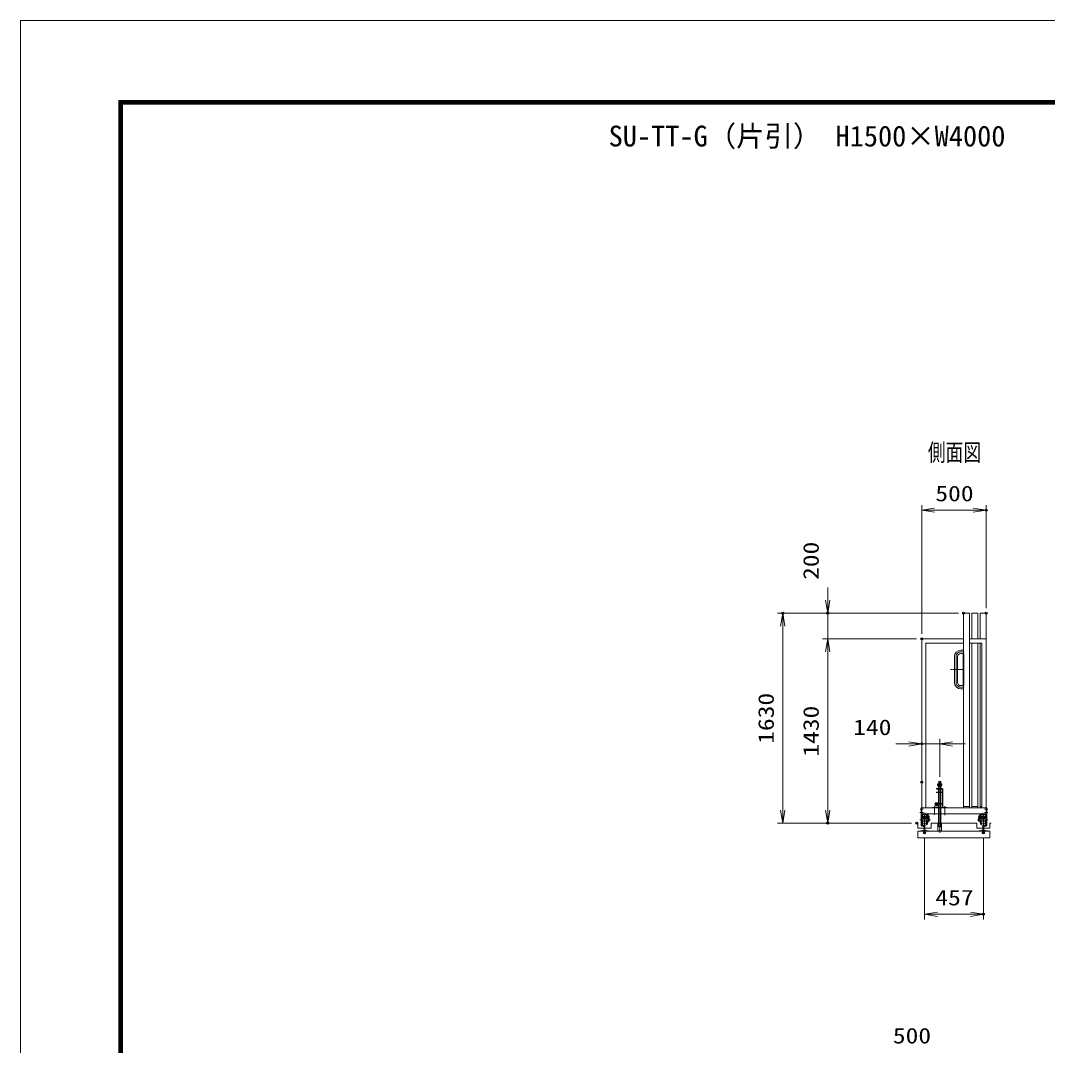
# Model space of a CAD drawing. Units: millimetres at full size. Extents: x -11880 to 11880, y -8400 to 8400.
# Drawn here: x -11880 to -3910, y 441 to 8400 of the extents above; entities that cross this region are included whole.
import ezdxf
from ezdxf.enums import TextEntityAlignment as Align

# ---------------------------------------------------------------- set-up
doc = ezdxf.new("R2010")
doc.units = ezdxf.units.MM
doc.header["$LTSCALE"] = 30
doc.header["$PDMODE"] = 32
doc.header["$PDSIZE"] = 15
for name, pattern in [('USER1', [10.7, 5, -2.5, 0.7, -2.5]), ('USER2', [2.7, 2, -0.7]), ('USER3', [9, 6, -0.75, 1.5, -0.75])]:
    doc.linetypes.add(name, pattern=pattern)
for name, color, linetype, lineweight in [('0-0_D-TTL', 7, 'Continuous', 18), ('0-2_外形線', 7, 'Continuous', 18), ('0-3_寸法線', 3, 'Continuous', 18), ('0-4_0', 7, 'Continuous', 18), ('0-8_軸線', 6, 'USER1', 18), ('0-9_01', 4, 'Continuous', 18), ('0-A_隠れ線', 4, 'USER2', 18), ('0-B_輪郭線1', 14, 'Continuous', 30)]:
    doc.layers.add(name, color=color, linetype=linetype, lineweight=lineweight)
for name, color, linetype in [('0-1_文字', 254, 'Continuous'), ('0-5_DEFPOINTS', 7, 'Continuous'), ('0-7_文字3', 254, 'Continuous')]:
    doc.layers.add(name, color=color, linetype=linetype)
doc.styles.add('ＭＳ ゴシック', font='')
doc.styles.get('ＭＳ ゴシック').set_extended_font_data('MS Gothic')

# ---------------------------------------------------------------- blocks, each defined once
blk = doc.blocks.new('4897456')
at = {"layer": '0-2_外形線'}
for p, q in [((-375, 3000), (-375, -3000)), ((375, 3000), (375, -3000)), ((1125, 4500), (1755, 4500)), ((1125, 3750), (1755, 3750)), ((1755, 4500), (1755, 3750)), ((1125, -3750), (1755, -3750)), ((1125, -4500), (1755, -4500)), ((1755, -3750), (1755, -4500))]:
    blk.add_line(p, q, dxfattribs=at)
for centre, radius, start, end in [((1125, 3000), 1500, 90, 180), ((1125, 3000), 750, 90, 180), ((1125, -3000), 1500, 180, 270), ((1125, -3000), 750, 180, 270)]:
    blk.add_arc(centre, radius, start, end, dxfattribs=at)
at = {"layer": '0-8_軸線', "linetype": 'USER3'}
for p, q in [((0, 3000), (0, -3000)), ((1125, 4125), (1912.5, 4125)), ((-1322.9, 0), (1755, 0)), ((1125, -4125), (1912.5, -4125))]:
    blk.add_line(p, q, dxfattribs=at)
for centre, start, end in [((1125, 3000), 90, 180), ((1125, -3000), 180, 270)]:
    blk.add_arc(centre, 1125, start, end, dxfattribs=at)
at = {"layer": '0-B_輪郭線1'}
blk.add_line((1755, 3750), (1755, -3750), dxfattribs=at)
blk = doc.blocks.new('_OPEN')
at = {"layer": '0-4_0'}
blk.add_line((0, 0), (-30, 0), dxfattribs=at)
blk.add_lwpolyline([(-30, 5), (0, 0), (-30, -5)], dxfattribs=at)

msp = doc.modelspace()

# ---------------------------------------------------------------- linework, layer by layer
at = {"layer": '0-0_D-TTL'}
for points in [[(-11880.5, -8400.31), (11879.5, -8400.31), (11879.5, 8399.69), (-11880.5, 8399.69)], [(-11116.79, 7779.12), (11115.78, 7779.12), (11115.78, -7778.02), (-11116.79, -7778.02)], [(-11109.72, 7772.05), (11108.71, 7772.05), (11108.71, -7770.95), (-11109.72, -7770.95)], [(-11102.65, 7764.98), (11101.64, 7764.98), (11101.64, -7763.88), (-11102.65, -7763.88)], [(-11095.58, 7757.91), (11094.57, 7757.91), (11094.57, -7756.81), (-11095.58, -7756.81)], [(-11088.5, 7750.84), (11087.5, 7750.84), (11087.5, -7749.74), (-11088.5, -7749.74)]]:
    msp.add_lwpolyline(points, close=True, dxfattribs=at)
at = {"layer": '0-2_外形線'}
for p, q in [((-4515.77, 3797.37), (-4560.77, 3797.37)), ((-4560.77, 2285.37), (-4560.77, 3797.37)), ((-4515.77, 2285.37), (-4515.77, 3797.37)), ((-4450.77, 3797.37), (-4495.77, 3797.37)), ((-4495.77, 3597.37), (-4495.77, 3797.37)), ((-4450.77, 3597.37), (-4450.77, 3797.37)), ((-4385.77, 3797.37), (-4430.77, 3797.37)), ((-4430.77, 3597.37), (-4430.77, 3797.37)), ((-4385.77, 2240.37), (-4385.77, 3797.37)), ((-4885.77, 3597.37), (-4560.77, 3597.37)), ((-4885.77, 2285.37), (-4885.77, 3597.37)), ((-4515.77, 3597.37), (-4385.77, 3597.37)), ((-4853.77, 3565.37), (-4853.77, 2285.37)), ((-4560.77, 3565.37), (-4853.77, 3565.37)), ((-4495.77, 2285.37), (-4495.77, 3565.37)), ((-4450.77, 2285.37), (-4450.77, 3565.37)), ((-4430.77, 2285.37), (-4430.77, 3565.37)), ((-4725.77, 2431.37), (-4770.77, 2431.37)), ((-4770.77, 2405.37), (-4770.77, 2408.37)), ((-4770.77, 2408.37), (-4724.77, 2408.37)), ((-4770.77, 2405.37), (-4736.27, 2405.37)), ((-4759.77, 2455.37), (-4759.77, 2465.37)), ((-4759.77, 2455.37), (-4731.77, 2455.37)), ((-4755.27, 2435.37), (-4755.27, 2455.37)), ((-4755.27, 2431.37), (-4755.27, 2408.37)), ((-4755.27, 2318.37), (-4755.27, 2405.37)), ((-4736.27, 2455.37), (-4736.27, 2435.37)), ((-4736.27, 2431.37), (-4736.27, 2408.37)), ((-4736.27, 2405.37), (-4736.27, 2318.37)), ((-4736.27, 2405.37), (-4724.77, 2405.37)), ((-4731.77, 2455.37), (-4731.77, 2465.37)), ((-4724.77, 2430.37), (-4724.77, 2289.37)), ((-4720.77, 2430.37), (-4720.77, 2289.37)), ((-4780.27, 2305.37), (-4780.27, 2325.37)), ((-4755.27, 2325.37), (-4780.27, 2325.37)), ((-4770.77, 2318.37), (-4773.27, 2318.37)), ((-4770.77, 2315.37), (-4770.77, 2318.37)), ((-4770.77, 2318.37), (-4724.77, 2318.37)), ((-4770.77, 2315.37), (-4724.77, 2315.37)), ((-4755.27, 2315.37), (-4755.27, 2167.37)), ((-4736.27, 2315.37), (-4736.27, 2167.37)), ((-4890.77, 2285.37), (-4380.77, 2285.37)), ((-4890.77, 2285.37), (-4890.77, 2145.72)), ((-4885.77, 2149.7), (-4885.77, 2285.37)), ((-4885.77, 2235.37), (-4835.77, 2235.37)), ((-4880.77, 2230.37), (-4880.77, 2235.37)), ((-4840.77, 2230.37), (-4840.77, 2235.37)), ((-4835.77, 2175.37), (-4835.77, 2240.37)), ((-4780.27, 2305.37), (-4780.27, 2301.37)), ((-4780.27, 2301.37), (-4755.27, 2301.37)), ((-4560.77, 2297.37), (-4515.77, 2297.37)), ((-4495.77, 2297.37), (-4450.77, 2297.37)), ((-4435.77, 2175.37), (-4435.77, 2240.37)), ((-4385.77, 2235.37), (-4435.77, 2235.37)), ((-4417.77, 2297.37), (-4430.77, 2297.37)), ((-4430.77, 2230.37), (-4430.77, 2235.37)), ((-4390.77, 2230.37), (-4390.77, 2235.37)), ((-4385.77, 2149.7), (-4385.77, 2285.37)), ((-4380.77, 2285.37), (-4380.77, 2145.72)), ((-4835.77, 2203.37), (-4885.77, 2203.37)), ((-4880.77, 2175.37), (-4885.77, 2175.37)), ((-4880.77, 2230.37), (-4840.77, 2230.37)), ((-4880.77, 2203.22), (-4880.77, 2230.37)), ((-4874.77, 2206.97), (-4880.77, 2206.97)), ((-4880.77, 2203.97), (-4874.77, 2203.97)), ((-4880.77, 2175.37), (-4880.77, 2193.37)), ((-4847.27, 2219.37), (-4879.77, 2219.37)), ((-4879.77, 2206.97), (-4879.77, 2219.37)), ((-4874.77, 2211.87), (-4879.77, 2211.87)), ((-4879.77, 2167.37), (-4879.77, 2193.37)), ((-4879.77, 2167.37), (-4847.27, 2167.37)), ((-4879.77, 2153.45), (-4879.77, 2160.97)), ((-4879.77, 2153.45), (-4867.11, 2150.53)), ((-4856.77, 2207.37), (-4865.77, 2207.37)), ((-4861.27, 2150.56), (-4848.27, 2153.56)), ((-4848.27, 2153.56), (-4848.27, 2160.97)), ((-4847.77, 2211.87), (-4841.77, 2211.87)), ((-4847.77, 2206.97), (-4840.77, 2206.97)), ((-4847.77, 2203.97), (-4840.77, 2203.97)), ((-4841.77, 2228.37), (-4847.27, 2228.37)), ((-4847.27, 2219.37), (-4847.27, 2228.37)), ((-4847.27, 2158.37), (-4847.27, 2193.37)), ((-4847.27, 2158.37), (-4841.77, 2158.37)), ((-4841.77, 2206.97), (-4841.77, 2228.37)), ((-4841.77, 2158.37), (-4841.77, 2193.37)), ((-4840.77, 2203.22), (-4840.77, 2230.37)), ((-4840.77, 2175.37), (-4840.77, 2193.37)), ((-4835.77, 2175.37), (-4840.77, 2175.37)), ((-4835.77, 2223.37), (-4829.77, 2223.37)), ((-4829.77, 2198.37), (-4835.77, 2198.37)), ((-4826.77, 2183.37), (-4835.77, 2183.37)), ((-4829.77, 2223.37), (-4829.77, 2198.37)), ((-4826.77, 2203.37), (-4829.77, 2203.37)), ((-4826.77, 2203.37), (-4826.77, 2183.37)), ((-4458.27, 2167.37), (-4813.27, 2167.37)), ((-4444.77, 2203.37), (-4444.77, 2183.37)), ((-4444.77, 2203.37), (-4441.77, 2203.37)), ((-4444.77, 2183.37), (-4435.77, 2183.37)), ((-4441.77, 2223.37), (-4441.77, 2198.37)), ((-4435.77, 2223.37), (-4441.77, 2223.37)), ((-4441.77, 2198.37), (-4435.77, 2198.37)), ((-4435.77, 2203.37), (-4385.77, 2203.37)), ((-4435.77, 2175.37), (-4430.77, 2175.37)), ((-4390.77, 2230.37), (-4430.77, 2230.37)), ((-4430.77, 2203.22), (-4430.77, 2230.37)), ((-4423.77, 2206.97), (-4430.77, 2206.97)), ((-4423.77, 2203.97), (-4430.77, 2203.97)), ((-4430.77, 2175.37), (-4430.77, 2193.37)), ((-4429.77, 2228.37), (-4424.27, 2228.37)), ((-4429.77, 2206.97), (-4429.77, 2228.37)), ((-4423.77, 2211.87), (-4429.77, 2211.87)), ((-4429.77, 2158.37), (-4429.77, 2193.37)), ((-4424.27, 2158.37), (-4429.77, 2158.37)), ((-4424.27, 2219.37), (-4424.27, 2228.37)), ((-4424.27, 2219.37), (-4391.77, 2219.37)), ((-4424.27, 2158.37), (-4424.27, 2193.37)), ((-4391.77, 2167.37), (-4424.27, 2167.37)), ((-4423.27, 2153.56), (-4423.27, 2160.97)), ((-4410.27, 2150.56), (-4423.27, 2153.56)), ((-4414.77, 2207.37), (-4405.77, 2207.37)), ((-4391.77, 2153.45), (-4404.42, 2150.53)), ((-4396.77, 2211.87), (-4391.77, 2211.87)), ((-4396.77, 2206.97), (-4390.77, 2206.97)), ((-4390.77, 2203.97), (-4396.77, 2203.97)), ((-4391.77, 2206.97), (-4391.77, 2219.37)), ((-4391.77, 2167.37), (-4391.77, 2193.37)), ((-4391.77, 2153.45), (-4391.77, 2160.97)), ((-4390.77, 2203.22), (-4390.77, 2230.37)), ((-4390.77, 2175.37), (-4390.77, 2193.37)), ((-4390.77, 2175.37), (-4385.77, 2175.37)), ((-4355.77, 2103.87), (-4915.77, 2103.87)), ((-4915.77, 2053.87), (-4915.77, 2103.87)), ((-4896.27, 2106.78), (-4867.27, 2113.48)), ((-4896.27, 2103.87), (-4896.27, 2106.78)), ((-4890.77, 2145.72), (-4872.28, 2141.45)), ((-4867.27, 2113.48), (-4867.27, 2150.53)), ((-4861.27, 2113.48), (-4861.27, 2150.56)), ((-4861.27, 2113.48), (-4832.27, 2106.78)), ((-4832.27, 2106.78), (-4832.27, 2103.87)), ((-4410.27, 2113.48), (-4439.27, 2106.78)), ((-4439.27, 2106.78), (-4439.27, 2103.87)), ((-4410.27, 2113.48), (-4410.27, 2150.56)), ((-4404.27, 2113.48), (-4404.27, 2150.53)), ((-4375.27, 2106.78), (-4404.27, 2113.48)), ((-4380.77, 2145.72), (-4399.26, 2141.45)), ((-4375.27, 2103.87), (-4375.27, 2106.78)), ((-4355.77, 2053.87), (-4355.77, 2103.87)), ((-4915.77, 2053.87), (-4355.77, 2053.87))]:
    msp.add_line(p, q, dxfattribs=at)
for points in [[(-4515.77, 3565.37), (-4417.77, 3565.37), (-4417.77, 2285.37)], [(-4770.77, 2431.37), (-4770.77, 2435.37), (-4725.77, 2435.37)], [(-4755.27, 2308.37), (-4773.27, 2308.37), (-4773.27, 2318.37)], [(-4885.77, 2285.37), (-4885.77, 2240.37), (-4385.77, 2240.37), (-4385.77, 2285.37)], [(-4690.77, 2285.37), (-4690.77, 2289.37), (-4800.77, 2289.37), (-4800.77, 2285.37)], [(-4914.77, 2167.37), (-4914.77, 2127.37), (-4867.27, 2127.37)], [(-4874.77, 2203.22), (-4874.77, 2211.87), (-4865.77, 2211.87), (-4865.77, 2203.22)], [(-4861.27, 2127.37), (-4813.27, 2127.37), (-4813.27, 2167.37)], [(-4856.77, 2203.22), (-4856.77, 2211.87), (-4847.77, 2211.87), (-4847.77, 2203.22)], [(-4458.27, 2167.37), (-4458.27, 2127.37), (-4410.27, 2127.37)], [(-4414.77, 2203.22), (-4414.77, 2211.87), (-4423.77, 2211.87), (-4423.77, 2203.22)], [(-4396.77, 2203.22), (-4396.77, 2211.87), (-4405.77, 2211.87), (-4405.77, 2203.22)], [(-4404.27, 2127.37), (-4356.77, 2127.37), (-4356.77, 2167.37)], [(-4885.77, 2149.7), (-4871.15, 2146.33), (-4872.28, 2141.45)], [(-4385.77, 2149.7), (-4400.38, 2146.33), (-4399.26, 2141.45)]]:
    msp.add_lwpolyline(points, dxfattribs=at)
msp.add_lwpolyline([(-4763.27, 2472.37), (-4763.27, 2465.37), (-4728.27, 2465.37), (-4728.27, 2472.37)], close=True, dxfattribs=at)
for centre, radius, start, end in [((-4725.77, 2430.37), 5, 0, 90), ((-4725.77, 2430.37), 1, 0, 90), ((-4873.37, 2160.97), 6.4, 90, 180), ((-4854.67, 2160.97), 6.4, 0, 90), ((-4416.87, 2160.97), 6.4, 90, 180), ((-4398.17, 2160.97), 6.4, 0, 90)]:
    msp.add_arc(centre, radius, start, end, dxfattribs=at)
at = {"layer": '0-3_寸法線'}
for p, q in [((-4885.77, 3637.37), (-4885.77, 4637.37)), ((-4385.77, 3837.37), (-4385.77, 4637.37)), ((-4885.77, 4597.37), (-4385.77, 4597.37)), ((-5615.52, 3897.37), (-5615.52, 3997.37)), ((-4600.77, 3797.37), (-6004.52, 3797.37)), ((-5964.52, 2167.37), (-5964.52, 3797.37)), ((-4600.77, 3797.37), (-5655.52, 3797.37)), ((-5615.52, 3597.37), (-5615.52, 3797.37)), ((-4925.77, 3597.37), (-5655.52, 3597.37)), ((-4925.77, 3597.37), (-5655.52, 3597.37)), ((-5615.52, 3597.37), (-5615.52, 2167.37)), ((-5615.52, 3497.37), (-5615.52, 3397.37)), ((-4885.77, 2525.44), (-4885.77, 2821.94)), ((-4745.77, 2525.44), (-4745.77, 2821.94)), ((-4985.77, 2781.94), (-5085.77, 2781.94)), ((-4745.77, 2781.94), (-4885.77, 2781.94)), ((-4645.77, 2781.94), (-4545.77, 2781.94)), ((-4963.75, 2167.37), (-6004.52, 2167.37)), ((-4963.75, 2167.37), (-5655.52, 2167.37)), ((-4864.27, 2052.58), (-4864.27, 1419.54)), ((-4407.27, 2052.58), (-4407.27, 1419.54)), ((-4864.27, 1459.54), (-4407.27, 1459.54))]:
    msp.add_line(p, q, dxfattribs=at)
at = {"layer": '0-5_DEFPOINTS'}
for p in [(-4385.77, 4597.37), (-5964.52, 3797.37), (-5615.52, 3797.37), (-4560.77, 3797.37), (-4385.77, 3797.37), (-4885.77, 3597.37), (-4885.77, 3597.37), (-4885.77, 2781.94), (-4885.77, 2485.44), (-4745.77, 2485.44), (-5615.52, 2167.37), (-4923.75, 2167.37), (-4864.27, 2092.58), (-4407.27, 2092.58), (-4407.27, 1459.54)]:
    msp.add_point(p, dxfattribs=at)
at = {"layer": '0-8_軸線', "linetype": 'Continuous'}
for p, q in [((-4745.77, 2485.44), (-4745.77, 2197.28)), ((-4785.77, 2297.87), (-4785.77, 2230.96)), ((-4705.77, 2298.78), (-4705.77, 2229.12)), ((-4745.77, 2197.28), (-4745.77, 2091.18))]:
    msp.add_line(p, q, dxfattribs=at)
at = {"layer": '0-8_軸線'}
for p, q in [((-4899.89, 2250.37), (-4872.49, 2250.37)), ((-4898.41, 2275.37), (-4873.23, 2275.37)), ((-4864.27, 2092.58), (-4864.27, 2240.37)), ((-4860.77, 2228.41), (-4860.77, 2247.42)), ((-4410.77, 2228.41), (-4410.77, 2247.42)), ((-4407.27, 2092.58), (-4407.27, 2240.37)), ((-4371.64, 2250.37), (-4399.05, 2250.37)), ((-4373.12, 2275.37), (-4398.31, 2275.37)), ((-4900.02, 2193.37), (-4818.67, 2193.37)), ((-4843.49, 2213.37), (-4823.49, 2213.37)), ((-4371.51, 2193.37), (-4452.87, 2193.37)), ((-4428.05, 2213.37), (-4448.04, 2213.37))]:
    msp.add_line(p, q, dxfattribs=at)
at = {"layer": '0-9_01', "color": 7}
for p, q in [((-4914.77, 2167.37), (-4923.75, 2167.37)), ((-4345.31, 2167.37), (-4356.77, 2167.37))]:
    msp.add_line(p, q, dxfattribs=at)
at = {"layer": '0-9_01'}
for p, q in [((-4872.5, 2209.67), (-4874.77, 2209.67)), ((-4872.5, 2205.67), (-4874.77, 2205.67)), ((-4868.03, 2209.67), (-4865.77, 2209.67)), ((-4865.77, 2205.67), (-4868.03, 2205.67)), ((-4854.5, 2209.67), (-4856.77, 2209.67)), ((-4854.5, 2205.67), (-4856.77, 2205.67)), ((-4847.77, 2209.67), (-4850.03, 2209.67)), ((-4847.77, 2205.67), (-4850.03, 2205.67)), ((-4423.77, 2209.67), (-4421.5, 2209.67)), ((-4423.77, 2205.67), (-4421.5, 2205.67)), ((-4417.03, 2209.67), (-4414.77, 2209.67)), ((-4417.03, 2205.67), (-4414.77, 2205.67)), ((-4403.5, 2209.67), (-4405.77, 2209.67)), ((-4405.77, 2205.67), (-4403.5, 2205.67)), ((-4399.03, 2209.67), (-4396.77, 2209.67)), ((-4399.03, 2205.67), (-4396.77, 2205.67))]:
    msp.add_line(p, q, dxfattribs=at)
for centre in [(-4870.27, 2207.67), (-4852.27, 2207.67), (-4419.27, 2207.67), (-4401.27, 2207.67)]:
    msp.add_circle(centre, 3, dxfattribs=at)
at = {"layer": '0-A_隠れ線', "linetype": 'Continuous'}
for p, q in [((-4755.27, 2455.37), (-4755.27, 2460.37)), ((-4736.27, 2460.37), (-4736.27, 2455.37)), ((-4759.37, 2167.37), (-4759.37, 2107.37)), ((-4755.27, 2167.37), (-4755.27, 2152.37)), ((-4752.22, 2139.32), (-4755.27, 2152.37)), ((-4739.31, 2139.32), (-4736.27, 2152.37)), ((-4736.27, 2152.37), (-4736.27, 2167.37)), ((-4732.17, 2107.37), (-4732.17, 2167.37)), ((-4759.37, 2107.37), (-4732.17, 2107.37)), ((-4752.22, 2139.32), (-4749.77, 2137.37)), ((-4749.77, 2137.37), (-4741.77, 2137.37)), ((-4741.77, 2137.37), (-4739.31, 2139.32))]:
    msp.add_line(p, q, dxfattribs=at)
at = {"layer": '0-A_隠れ線'}
for p, q in [((-4835.77, 2183.37), (-4885.77, 2183.37)), ((-4435.77, 2183.37), (-4385.77, 2183.37))]:
    msp.add_line(p, q, dxfattribs=at)
at = {"layer": '0-A_隠れ線', "linetype": 'Continuous'}
msp.add_lwpolyline([(-4736.27, 2460.37), (-4745.77, 2465.37), (-4755.27, 2460.37)], dxfattribs=at)

# ---------------------------------------------------------------- block references
at = {"layer": '0-2_外形線', "xscale": 0.03333333, "yscale": 0.03333333}
msp.add_blockref('4897456', (-4619.27, 3359.87), dxfattribs=at)
at = {"layer": '0-3_寸法線', "xscale": 3.333333, "yscale": 3.333333}
for p, rotation in [((-4885.77, 4597.37), 180), ((-5615.52, 3797.37), 270), ((-5964.52, 3797.37), 90), ((-5615.52, 3597.37), 90), ((-5615.52, 3597.37), 90), ((-4745.77, 2781.94), 180), ((-5964.52, 2167.37), 270), ((-5615.52, 2167.37), 270), ((-4864.27, 1459.54), 180)]:
    msp.add_blockref('_OPEN', p, dxfattribs=dict(at, rotation=rotation))
for p in [(-4385.77, 4597.37), (-4885.77, 2781.94), (-4407.27, 1459.54)]:
    msp.add_blockref('_OPEN', p, dxfattribs=at)

# ---------------------------------------------------------------- texts
at = {"layer": '0-1_文字', "style": 'ＭＳ ゴシック', "width": 0.75}
msp.add_text('側面図', height=134.6, dxfattribs=at).set_placement((-4837.91, 4938.71), align=Align.BOTTOM_LEFT)
at = {"layer": '0-3_寸法線', "color": 254, "style": 'ＭＳ ゴシック', "width": 1.2}
for s, p in [('500', (-4779.77, 4630.05)), ('140', (-5417.25, 2814.62)), ('457', (-4779.77, 1492.22)), ('500', (-5109.59, 419.7))]:
    msp.add_text(s, height=121.2, dxfattribs=at).set_placement(p, align=Align.BOTTOM_LEFT)
for s, p in [('200', (-5648.21, 4055.71)), ('1630', (-5997.21, 2783.17)), ('1430', (-5648.21, 2683.17))]:
    msp.add_text(s, height=121.2, rotation=90, dxfattribs=at).set_placement(p, align=Align.BOTTOM_LEFT)
at = {"layer": '0-7_文字3', "style": 'ＭＳ ゴシック'}
msp.add_text('SU-TT-G（片引） H1500×W4000', height=161.6, dxfattribs=at).set_placement((-7315.85, 7373.17), align=Align.BOTTOM_LEFT)

doc.saveas('drawing.dxf')
